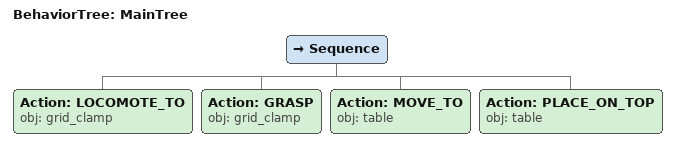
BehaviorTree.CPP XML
<root main_tree_to_execute="MainTree">
  <BehaviorTree ID="MainTree">
    <Sequence>
      <!-- Locomote to grid_clamp -->
      <Action ID="LOCOMOTE_TO" obj="grid_clamp" />
      <!-- Grasp grid_clamp -->
      <Action ID="GRASP" obj="grid_clamp" />
      <!-- Move to table -->
      <Action ID="MOVE_TO" obj="table" />
      <!-- Place on table (grid area) -->
      <Action ID="PLACE_ON_TOP" obj="table" />
    </Sequence>
  </BehaviorTree>
</root>
